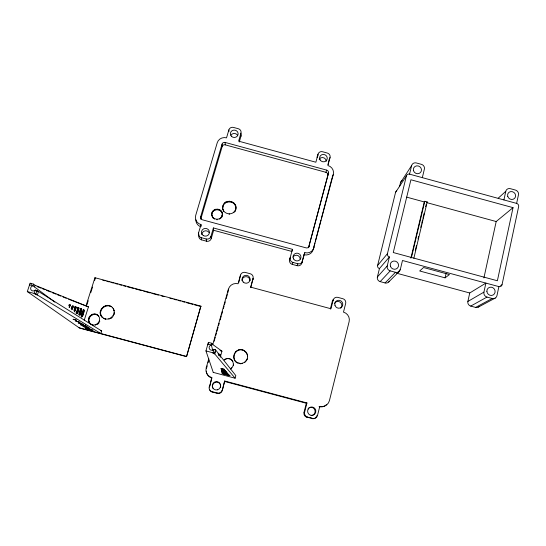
<?xml version="1.0" encoding="UTF-8"?>
<svg xmlns="http://www.w3.org/2000/svg" width="546" height="546" viewBox="0 0 546 546"><rect width="100%" height="100%" fill="white"/><g stroke="black" fill="none" stroke-linecap="round" stroke-linejoin="round"><path stroke-width="0.82" d="M235.674 209.241L235.005 211.404C240.636 201.372 222.543 196.43 222.72 208.074L222.925 205.781M235.674 209.869L235.701 205.938M235.913 208.224L235.913 207.589M238.288 363.267C229.102 360.278 235.892 345.4 244.205 350.552C248.137 352.736 248.703 358.599 245.543 361.691C241.701 364.728 248.137 359.248 247.352 358.585M235.749 361.705C233.36 358.947 232.999 354.354 235.831 351.658M239.278 142.008L240.895 136.459L240.957 133.149A3.761 3.563 6.3 0 0 238.336 128.74L233.511 127.423A3.761 3.563 5.7 0 0 228.89 129.852L226.529 137.851A7.555 7.18 4.3 0 0 217.233 142.759L195.7 215.411A7.712 7.446 -3.2 0 0 201.003 224.597L201.262 226.18M235.831 351.917L237.278 350.552M237.176 362.803L235.756 361.472M250.744 287.64L253.057 278.487A3.904 3.836 1.8 0 0 250.321 273.778L245.304 272.427A3.904 3.836 0.1 0 0 240.506 275.102L238.711 282.726M237.271 350.819L238.95 349.863M238.943 350.129L240.745 349.624M76.126 307.459C74.993 303.098 72.686 319.267 76.126 307.459L74.761 307.098M78.883 308.674C77.6 303.596 74.863 322.474 78.883 308.674L77.532 308.313M81.552 309.841L81.245 308.449L79.436 312.373L79.218 315.445L80.317 314.127L81.422 310.647L81.552 309.841L80.228 309.486M84.139 310.981L83.804 309.425L81.798 313.82L81.538 317.253L82.76 315.765L83.995 311.875L84.139 310.981L82.835 310.633M239.441 363.575L240.636 363.732L244.13 362.564M218.175 353.521L218.113 353.917M247.597 356.791C247.802 353.508 244.922 351.044 242.54 349.863M233.238 365.383C233.408 361.629 234.357 366.619 230.61 368.782M222.161 215.547L222.358 214.216L221.656 217.39L222.161 215.547L222.202 216.161M211.93 212.776L211.8 214.721C210.845 207.371 223.334 207.439 222.393 214.837M70.27 305.33C70.127 301.03 67.888 312.244 70.27 305.33L68.857 304.948M73.191 306.736C72.987 301.255 70.093 315.745 73.191 306.736L71.799 306.361M105.125 318.857L105.521 319.212L103.46 318.168C109.111 321.744 116.789 314.721 113.356 308.845L114.36 310.872L113.991 310.49M114.435 313.227L114.237 314.4L113.868 314.032M100.996 315.649L102.457 317.438C95.181 311.281 106.804 300.464 112.674 307.821L112.299 307.425L113.725 309.234M101.406 316.018C98 310.162 105.644 303.173 111.275 306.736L110.893 306.34M92.37 324.795L92.806 325.136L91.039 324.242C96.185 327.539 102.634 319.997 98.157 315.608L98.573 315.977C93.816 309.91 84.261 318.823 90.349 323.71L89.066 322.222M89.51 322.57C86.794 317.861 92.929 312.251 97.454 315.103L97.038 314.735M399.133 270.693L400.32 269.492L402.477 260.497L498.887 286.616A2.737 2.58 47.3 0 0 502.033 284.746L518.652 206.572A2.675 2.491 40 0 0 516.632 203.405L409.548 174.154A2.662 2.518 29.9 0 0 406.395 175.914L395.55 192.424L377.6 265.493A2.546 2.464 37.4 0 0 379.45 268.557L377.388 276.993A3.829 3.706 39.7 0 0 380.173 281.62L385.08 282.944A3.829 3.706 40.5 0 0 389.284 281.21M513.035 207.651L497.386 280.767L393.27 252.539L410.913 179.77L513.035 207.651L496.191 221.533L483.913 277.941M498.887 286.616L496.956 295.652A4.122 3.897 48.4 0 1 492.219 298.485L475.607 307.412L470.727 306.088A3.856 3.658 48.9 0 1 467.867 301.46L469.731 292.99L485.885 283.094L483.927 292.124A4.122 3.897 48.1 0 0 486.998 297.072L492.219 298.485M516.632 203.405L518.468 194.792A3.993 3.713 38.9 0 0 515.451 190.069L510.387 188.684A3.993 3.72 38.6 0 0 505.78 191.318L498.205 198.191M503.917 199.932L505.78 191.318M218.543 354.75L218.728 353.794L218.468 354.402M219.035 355.214L219.253 354.095L218.762 355.405M445.079 277.853L449.46 274.542L423.539 267.52L419.69 270.98L445.079 277.853L446.055 273.566M219.512 355.658L219.758 354.388L219.205 355.876M219.977 356.094L220.256 354.675L219.881 355.576M415.308 250.546L416.482 245.584M418.045 238.971L418.639 236.486M420.789 227.389L421.375 224.911M421.771 223.259L422.556 219.949M422.945 218.298L424.119 213.336M425.689 206.716L426.276 204.238M413.848 258.313L427.197 201.938L424.788 201.276L424.262 201.931L410.906 258.156M411.404 257.651L424.788 201.276M422.331 177.641L424.385 169.062A3.979 3.754 30.3 0 0 421.444 164.353L416.345 162.961A3.979 3.761 29.7 0 0 411.636 165.575L400.491 182.692L399.501 186.725M377.6 265.493L387.428 253.685L406.395 175.914M377.388 276.993L387.23 265.95L389.414 256.954A2.723 2.621 36.7 0 1 387.428 253.685M409.548 174.154L411.636 165.575M312.64 418.427L307.494 417.055A4.061 3.986 85.6 0 1 304.634 412.093L306.961 402.955L306.333 403.248L304.026 412.312A4.027 3.952 85.9 0 0 306.859 417.233L312.64 418.427A4.061 3.979 84.3 0 0 317.492 415.52L319.792 406.374A8.067 7.917 78.4 0 0 329.429 400.614L349.133 321.635A7.828 7.685 45.7 0 0 343.489 312.135L345.673 303.446A3.897 3.815 40.1 0 0 342.861 298.723L337.872 297.379A3.897 3.815 38.8 0 0 333.183 300.082L332.343 301.242L330.35 309.07M333.183 300.082L330.972 308.763L250.662 287.141L253.057 278.487M201.003 224.597L198.532 233.012L198.942 235.299A3.829 3.713 -5.3 0 0 201.576 239.871L206.49 241.202A3.829 3.713 -4.5 0 0 211.213 238.616L210.94 236.37L213.39 227.948L292.465 249.338L289.578 259.787A3.795 3.72 18.1 0 0 292.281 264.373L297.167 265.69A3.795 3.713 19.8 0 0 301.795 263.09L304.013 254.729A7.562 7.371 20.5 0 0 313.199 249.563L314.933 242.99M315.363 241.346L320.987 219.99M321.423 218.345L323.15 211.78M323.587 210.135L332.023 178.098M313.199 249.563L333.313 174.406A7.501 7.173 19.4 0 0 327.914 165.513L330.043 157.473A3.74 3.556 18.8 0 0 327.354 153.057L322.556 151.74A3.74 3.556 18 0 0 318.031 154.19L317.124 157.275A3.699 3.522 18 0 1 318.059 155.699M327.955 164.496L328.801 161.316M301.795 263.09L304.791 252.668A7.644 7.453 20.5 0 0 314.08 247.454M328.487 173.096L308.545 247.72L328.487 173.096A2.498 2.389 19.4 0 0 326.692 170.127L225.184 142.445A2.518 2.396 4.3 0 0 222.079 144.083L200.648 216.748L200.935 218.598A2.553 2.464 -3.3 0 0 200.839 219.233M318.031 154.19L315.868 162.23L238.629 141.155L240.957 133.149M213.24 372.379L235.114 378.214L235.831 375.607L215.499 349.768L213.793 349.31A2.675 2.634 -36.2 0 1 209.459 348.921A2.675 2.634 -36.2 0 1 211.35 344.99L211.834 343.284L208.381 342.356L205.951 350.921L213.309 372.577M211.834 343.284L212.012 343.994L221.956 351.174L220.236 357.337M209.432 389.196A4.034 3.965 -53.4 0 0 212.217 392.021L217.349 393.386A4.034 3.965 -55.2 0 0 222.27 390.527L224.679 381.006L306.961 402.955M222.27 390.527L224.679 381.006M211.534 345.7L212.012 343.994M235.114 378.214L214.687 353.856L215.499 349.768M215.65 350.43L214.687 353.856L212.995 353.412L213.793 349.31L213.957 349.993M209.459 387.114L211.787 377.566A8.088 7.965 -46.8 0 1 206.245 367.731L208.79 358.729M240.506 275.102L238.083 283.749A7.849 7.726 -5.9 0 0 228.433 289.162L212.715 344.813M209.691 386.295L210.381 383.831M210.845 382.193L211.787 377.566M207.193 365.875L206.497 368.338L206.245 367.731M208.115 362.592L208.811 360.135M214.134 341.27L215.295 337.169M215.759 335.531L216.455 333.074M216.912 331.429L218.072 327.327M218.536 325.689L219.233 323.232M220.154 319.949L221.314 315.847M221.778 314.209L222.468 311.746M223.396 308.47L224.092 306.006M224.556 304.368L225.252 301.904M226.174 298.628L227.334 294.526M227.798 292.888L228.433 289.162M200.873 306.149L186.541 356.647L200.873 306.149L94.936 277.709L86.009 305.835M211.213 238.616L213.629 230.282L213.39 227.948M200.935 218.598L222.188 146.492L222.079 144.083M186.541 356.647L79.532 328.071L27.3 291.598L30.098 283.21L33.545 284.132L35.081 285.292L88.459 306.866L84.268 320.133M292.465 249.338L291.823 251.433L213.629 230.282M289.578 259.787L290.192 257.787A3.842 3.754 18.2 0 0 292.929 262.421L297.87 263.759A3.842 3.754 19.8 0 0 302.545 261.125M34.555 286.971L35.081 285.292M99.625 333.231L100.887 333.558L101.686 330.999L36.985 290.513L35.278 290.056A2.723 2.566 -27.2 0 1 30.924 289.653A2.723 2.566 -27.2 0 1 32.992 285.804L33.545 284.132M85.019 326.153C92.458 327.354 71.383 322.242 85.019 326.153L85.442 324.815M87.073 327.812L90.056 328.399L82.89 326.344L87.073 327.812L87.49 326.494M87.763 329.02L93.168 330.275L85.162 327.982L87.763 329.02L88.172 327.723M86.937 304.736L88.213 300.716M90.766 292.67L92.554 287.039M94.594 280.603L95.359 278.187L94.936 277.709M35.278 290.056L34.159 293.434L35.715 294.54L37.381 294.976L100.887 333.558M36.828 291.189L38.493 291.619L37.381 294.976L35.865 293.891L36.985 290.513M292.281 264.373L292.929 262.421M330.043 157.473L329.013 160.517A3.699 3.522 18.7 0 0 329.122 159.603M327.723 175.259A2.477 2.375 19.4 0 0 325.935 172.318L326.692 170.127M297.167 265.69L297.87 263.759M333.313 174.406L332.241 177.279A7.419 7.098 19.4 0 0 332.446 176.051M304.013 254.729L304.791 252.668M222.959 206.422C224.536 200.307 234.261 200.437 235.701 206.579M211.998 213.397C213.268 208.49 221.082 208.572 222.229 213.513L222.195 212.892M223.532 210.64L223.567 211.268L222.891 209.091C224.181 214.496 232.262 215.574 235.005 210.77M213.24 217.752L213.302 218.359L211.896 215.431C212.926 219.779 219.417 220.625 221.621 216.776M427.197 201.938L426.665 202.586L496.191 221.533M379.45 268.557L389.414 256.954M380.173 281.62L390.219 270.877L395.461 272.297A4.095 3.952 39.6 0 0 400.32 269.492M385.08 282.944L395.461 272.297M388.704 281.989L399.331 271.287M230.624 368.987L231.77 367.888M225.129 359.132C222.113 361.629 226.617 358.04 227.948 358.62C229.893 358.647 231.736 359.712 232.726 361.384C231.722 358.579 227.163 357.405 225.164 359.364M111.828 317.82L110.838 318.543L110.456 318.181M467.867 301.46L483.927 292.124M500.6 285.558L502.033 284.746M470.727 306.088L486.998 297.072M478.433 307.043L495.229 298.089M319.792 406.374L319.048 406.64A7.992 7.849 78.7 0 0 326.624 404.525M304.026 412.312L304.634 412.093M306.859 417.233L307.494 417.055M316.769 415.711L317.492 415.52M240.636 363.732L242.431 363.493M240.731 349.89L242.513 350.123M240.656 363.506L237.182 362.578M100.423 330.664L101.686 330.999M209.234 386.677A4.075 3.999 -53.2 0 0 212.019 391.625L217.192 393.004A4.068 3.999 -55 0 0 222.154 390.117M102.73 280.166L105.187 280.828M106.818 281.265L109.275 281.927M110.913 282.364L113.37 283.026M115.008 283.463L117.465 284.125M119.103 284.562L121.56 285.224M123.198 285.66L125.655 286.322M127.293 286.759L133.838 288.52M135.476 288.957L142.028 290.718M143.666 291.155L150.211 292.915M151.849 293.352L158.401 295.113M161.677 295.993L164.134 296.649M169.867 298.191L172.318 298.846M173.956 299.29L176.413 299.945M178.051 300.389L180.508 301.044M182.146 301.488L184.603 302.143M186.241 302.586L192.786 304.34M194.424 304.784L200.976 306.538M29.539 284.882L32.992 285.804L54.846 302.122M88.459 306.866L68.591 299.222M27.3 291.598L35.865 293.891M74.788 306.599L76.16 306.968M77.539 307.316L78.89 307.678M80.235 308.36L81.566 308.715M68.755 305.385L70.175 305.76M77.573 307.732L78.924 308.094M80.276 308.831L81.6 309.186M74.659 307.698L76.031 308.067M82.89 309.896L84.2 310.244M71.676 306.913L73.068 307.282M77.423 309.016L78.767 309.377M71.512 307.48L72.905 307.848M74.509 308.367L75.88 308.736M80.098 310.292L81.422 310.647M77.239 309.794L78.59 310.155M74.311 309.056L75.676 309.425M71.11 308.51L72.502 308.879M82.03 311.35L83.995 311.875M79.225 311.002L81.218 311.534M74.072 309.719L75.444 310.087M77.006 310.599L78.358 310.961M73.826 310.312L75.198 310.681M81.804 312.346L83.763 312.872M79.627 312.094L80.951 312.449M76.74 311.377L78.085 311.739M76.447 312.066L77.798 312.428M81.504 313.37L83.47 313.895M78.651 312.803L80.644 313.336M220.018 350.655L221.956 351.174M76.153 312.633L77.505 312.995M78.986 313.773L80.317 314.127M81.163 314.36L83.122 314.885M75.88 313.029L77.232 313.39M78.658 314.414L79.989 314.769M80.794 315.24L82.76 315.765M81.081 316.141L82.391 316.489M205.951 350.921L214.53 353.214M79.054 327.736L186.391 356.402M224.768 381.49L306.333 403.248M198.532 233.012A3.87 3.754 -5.1 0 0 201.194 237.64L206.163 238.977A3.87 3.754 -4.3 0 0 210.94 236.37M396.608 273.198L469.731 292.99M222.188 146.492A2.498 2.375 4.2 0 1 225.266 144.867L325.935 172.318M406.64 197.126L424.262 201.931M37.155 286.589L41.087 288.165M42.656 288.8L45.011 289.742M46.587 290.376L50.512 291.953M52.088 292.588L56.02 294.164M57.589 294.799L60.729 296.062M63.09 297.01L66.23 298.273M30.098 283.21L31.654 284.37M102.054 317.076L103.863 318.53M89.906 323.362L91.475 324.583M88.554 320.891L89.005 321.246M88.425 319.471L88.875 319.826M95.277 324.802L95.707 325.143M96.656 324.249L97.079 324.597L98.273 323.723L99.201 322.59L98.792 322.242M88.677 318.045L89.121 318.407M89.291 316.721L89.735 317.089M90.233 315.588L90.67 315.957M91.428 314.721L91.864 315.09M99.399 320.918L99.816 321.266M92.806 314.175L93.236 314.551M94.26 313.991L94.69 314.366M95.707 314.182L96.13 314.557M100.362 313.998L100.771 314.366M100.191 312.223L100.6 312.599M108.75 318.864L109.132 319.219M100.498 310.456L100.908 310.838M101.263 308.804L101.672 309.193M111.944 317.096L112.319 317.458M102.43 307.398L102.832 307.787M113.111 315.677L113.479 316.045M103.917 306.313L104.313 306.709M105.631 305.637L106.02 306.04M107.439 305.412L107.828 305.815M114.169 312.264L114.537 312.64M109.241 305.651L109.623 306.047M212.019 391.625L212.217 392.021M217.192 393.004L217.349 393.386M232.719 361.159L233.442 364.162M208.108 344.785L207.896 344.062L211.35 344.99L212.81 350.634M208.381 342.356L208.586 343.079M201.194 237.64L201.576 239.871M206.163 238.977L206.49 241.202M222.679 207.432L222.925 209.725M211.732 214.1L211.964 216.045M212.414 216.673L212.476 217.288M212.483 211.541L212.544 212.169M213.343 210.49L213.397 211.125M214.332 218.577L214.394 219.192M214.448 209.691L214.51 210.319M215.738 209.193L215.793 209.828M216.987 219.294L217.035 219.901M217.117 209.036L217.165 209.671M218.482 209.227L218.53 209.855M219.649 218.639L219.697 219.246M219.758 209.753L219.799 210.381M220.761 217.834L220.802 218.441M220.85 210.579L220.884 211.206M221.676 211.65L221.717 212.278M223.607 204.252L223.635 204.9M224.672 202.941L224.699 203.59M226.051 201.945L226.078 202.6M225.184 142.445L225.266 144.867M227.655 201.331L227.675 201.986M229.238 213.909L229.259 214.53M229.368 201.133L229.381 201.788M228.89 129.852L228.924 131.525M231.074 201.372L231.081 202.027M232.657 202.027L232.664 202.682M234.016 203.057L234.022 203.706M233.941 212.087L233.947 212.708M235.06 204.388L235.06 205.037M395.55 192.424A2.491 2.375 30.2 0 1 396.655 190.977M240.54 133.777A3.72 3.529 6.3 0 1 240.895 136.459M200.757 226.774A7.624 7.364 -3.4 0 1 195.843 219.785M292.922 257.098A3.918 3.836 18.9 0 1 300.232 259.077M201.822 234.534A3.952 3.829 -4.5 0 1 209.22 232.692M319.144 159.282A3.822 3.645 18.4 0 1 326.269 161.227M230.951 135.21A3.842 3.645 5.8 0 1 237.606 135.333M309.166 246.123A2.546 2.484 20.5 0 1 306.067 247.857L202.416 219.806A2.573 2.484 -3.2 0 1 200.648 216.748M400.491 182.692A3.726 3.535 30 0 1 402.136 180.542M479.176 306.442A3.856 3.658 49.2 0 1 475.607 307.412M390.219 270.877A4.095 3.952 38.8 0 1 387.23 265.95M211.991 378.085A8.013 7.897 -47.1 0 1 206.217 371.089M253.037 278.856A3.87 3.802 1.6 0 1 252.9 279.839M332.343 301.242A3.863 3.788 39 0 1 333.313 299.536M316.387 416.68A4.027 3.945 84.5 0 1 311.964 418.591M212.988 388.322A4.163 4.095 -53.7 0 1 216.093 382.139A4.163 4.095 -53.7 0 1 220.55 387.291M308.149 408.497A4.156 4.075 84.5 0 1 314.803 409.807A4.156 4.075 84.5 0 1 311.09 415.574M334.459 303.385A3.993 3.918 40.3 0 1 340.274 302.252A3.993 3.918 40.3 0 1 340.759 308.169M242.001 280.589A3.999 3.938 0.1 0 1 246.021 276.679A3.999 3.938 0.1 0 1 250 280.63M221.232 369.526L225.546 370.72L221.232 369.526M224.372 369.376L220.994 368.441L224.372 369.376M221.464 370.577L226.726 372.031L221.464 370.577M221.69 371.594L227.832 373.293L221.69 371.594M221.908 372.584L228.904 374.515L221.908 372.584M222.12 373.539L229.941 375.696L222.12 373.539M73.178 319.253L76.556 320.27L73.178 319.253M75.771 321.103L80.078 322.393L75.771 321.103M78.29 322.898L83.531 324.467L78.29 322.898M231.484 136.343A3.883 3.686 5.9 0 0 238.001 134.807A3.883 3.686 5.9 0 0 233.279 130.207A3.883 3.686 5.9 0 0 231.484 136.343M320.12 159.93A3.863 3.679 18.4 0 0 326.781 160.033A3.863 3.679 18.4 0 0 323.375 154.429A3.863 3.679 18.4 0 0 320.12 159.93M203.392 235.619A3.999 3.87 -4.3 0 0 209.439 232.323A3.999 3.87 -4.3 0 0 203.487 228.917A3.999 3.87 -4.3 0 0 203.392 235.619M293.605 258.961A3.965 3.877 19 0 0 300.457 259.009A3.965 3.877 19 0 0 296.983 253.153A3.965 3.877 19 0 0 293.605 258.961M390.404 266.195A4.232 4.075 38.8 0 0 397.433 268.093A4.232 4.075 38.8 0 0 395.359 261.159A4.232 4.075 38.8 0 0 390.404 266.195M486.875 291.291A4.252 4.02 48 0 0 493.25 294.915A4.252 4.02 48 0 0 492.874 287.722A4.252 4.02 48 0 0 486.875 291.291M413.534 170.734A4.115 3.883 30.2 0 0 420.386 172.604A4.115 3.883 30.2 0 0 418.332 165.977A4.115 3.883 30.2 0 0 413.534 170.734M507.78 196.492A4.129 3.842 38.9 0 0 514.598 198.348A4.129 3.842 38.9 0 0 512.414 191.701A4.129 3.842 38.9 0 0 507.78 196.492M308.142 409.125A4.191 4.115 84.2 0 0 311.766 415.39A4.191 4.115 84.2 0 0 315.267 409.077A4.191 4.115 84.2 0 0 308.142 409.125M334.957 305.262A4.027 3.952 40.1 0 0 341.673 307.064A4.027 3.952 40.1 0 0 339.769 300.402A4.027 3.952 40.1 0 0 334.957 305.262M243.229 282.057A4.034 3.965 0.3 0 0 249.986 280.31A4.034 3.965 0.3 0 0 245.065 275.43A4.034 3.965 0.3 0 0 243.229 282.057M217.445 389.824A4.204 4.136 -53.5 0 0 219.396 382.828A4.204 4.136 -53.5 0 0 212.414 384.732A4.204 4.136 -53.5 0 0 217.445 389.824"/></g></svg>
